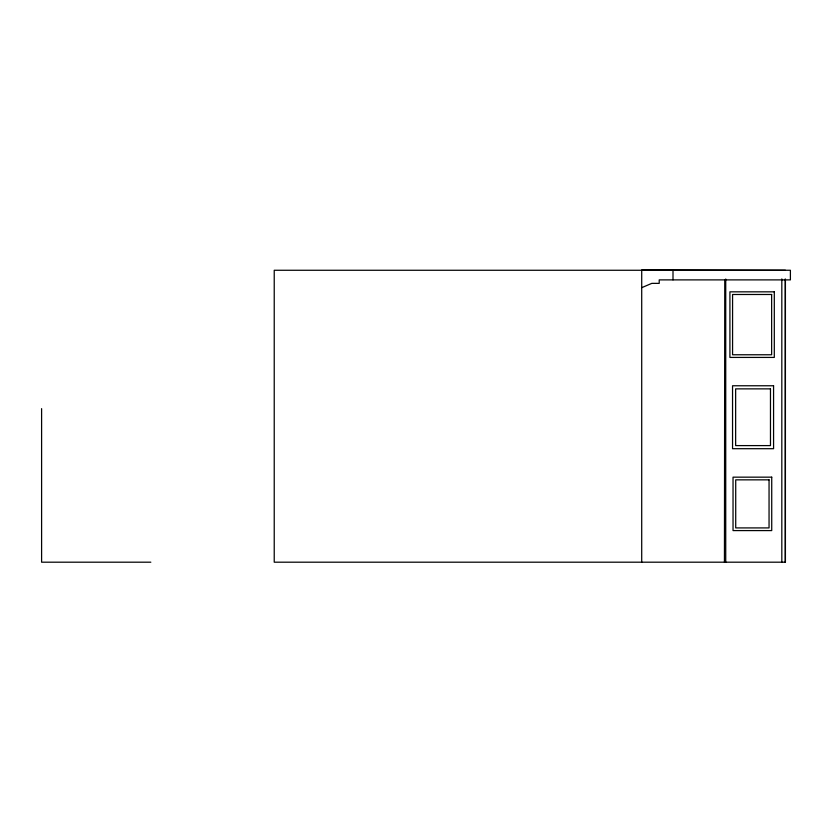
<?xml version="1.0" encoding="UTF-8"?>
<svg xmlns="http://www.w3.org/2000/svg" width="832" height="832" viewBox="0 0 832 832"><rect width="100%" height="100%" fill="white"/><g stroke="black" fill="none" stroke-linecap="round" stroke-linejoin="round"><path stroke-width="1.25" d="M724.443 562.193L724.766 279.885M641.711 287.674L651.799 283.369L659.214 283.369L659.214 279.885L790.4 279.885L790.4 270.265L274.227 270.265L274.227 562.193L785.418 562.193L785.418 279.885M150.831 562.193L41.6 562.193L41.6 408.637M785.418 270.265L641.711 269.922L641.711 562.193M785.262 278.907L785.262 562.193M781.82 278.907L781.82 562.193M725.733 279.011L725.733 562.193M673.005 270.265L673.005 279.885M774.301 291.834L729.914 291.834L729.914 357.427L774.301 357.427L774.301 291.834M771.638 294.486L732.576 294.486L732.576 354.765L771.638 354.765L771.638 294.486M773.573 385.767L732.545 385.767L732.545 448.698L773.573 448.698L773.573 385.767M770.474 388.866L735.644 388.866L735.644 445.598L770.474 445.598L770.474 388.866M771.732 477.162L733.034 477.162L733.034 530.587L771.732 530.587L771.732 477.162M769.049 479.846L735.717 479.846L735.717 527.914L769.049 527.914L769.049 479.846"/></g></svg>
